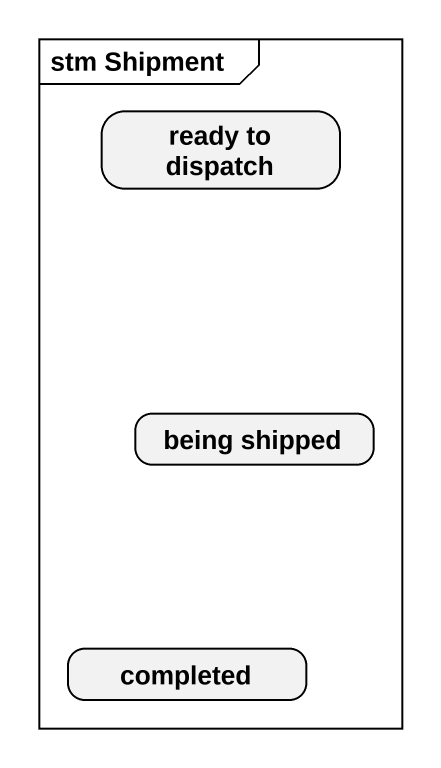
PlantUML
@startuml
mainframe stm Shipment
hide empty description
state "ready to dispatch" as ready_to_dispatch
state "being shipped" as being_shipped
state completed
@enduml
